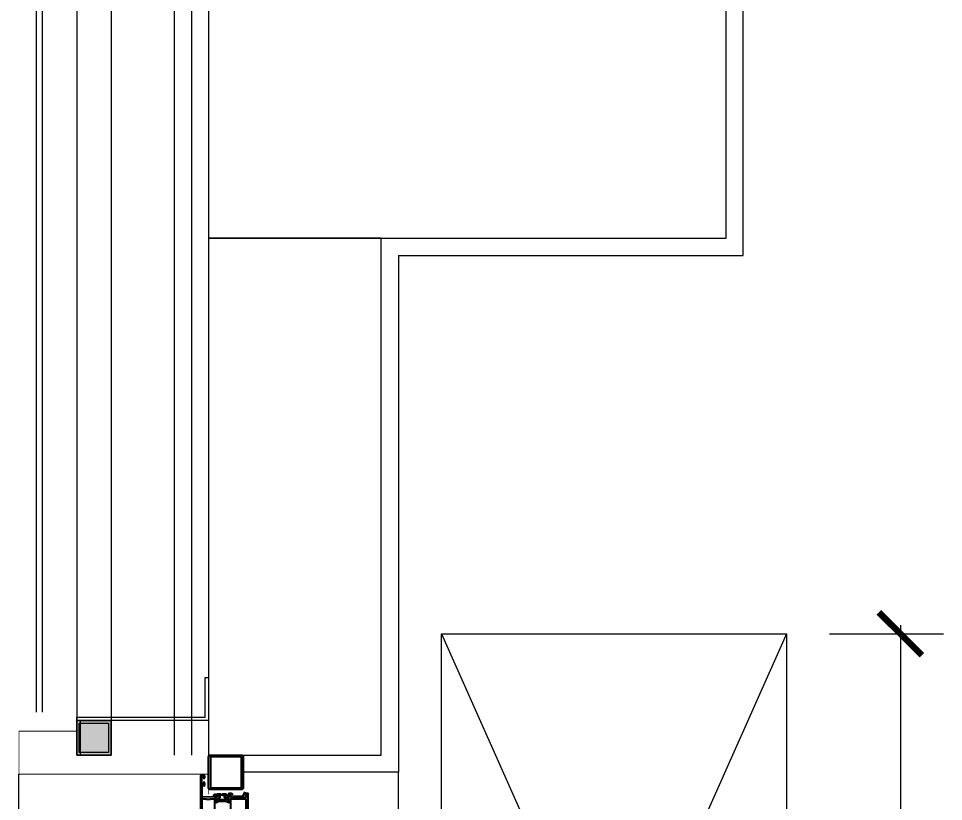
# Model space of a CAD drawing. Extents: x -9058 to 11890, y 0 to 7444.
# Drawn here: x 1743 to 1850.3, y 2850.5 to 2941.4 of the extents above; entities that cross this region are included whole.
import ezdxf

# ---------------------------------------------------------------- set-up
doc = ezdxf.new("R2010")
doc.units = 0
doc.header["$LTSCALE"] = 10
doc.header["$MEASUREMENT"] = 0
doc.layers.get('0').update_dxf_attribs({"color": 9, "lineweight": 9})
for name, color, linetype, lineweight in [('00', 9, 'Continuous', 9), ('01', 9, 'Continuous', 9), ('05', 9, 'Continuous', 9), ('06D', 9, 'Continuous', 9), ('10', 9, 'Continuous', 9), ('14', 9, 'Continuous', 9), ('33', 9, 'BATTING', 9)]:
    doc.layers.add(name, color=color, linetype=linetype, lineweight=lineweight)
doc.styles.add('MuuM_TEXT-STANDART', font='ARIALN.TTF')
doc.linetypes.add('BATTING', pattern='A,0.0001,-0.1,[134,ltypeshp.shx,S=0.1,R=0,X=-0.1,Y=0],-0.2,[134,ltypeshp.shx,S=0.1,R=180,X=0.1,Y=0],-0.1', length=0.4001)
doc.dimstyles.new('MuuM_DIM50', dxfattribs={"dimscale": 5, "dimtxt": 2, "dimasz": 1, "dimexe": 1, "dimexo": 1, "dimgap": 1, "dimtad": 1, "dimdec": 1, "dimrnd": 1, "dimdsep": 46, "dimtxsty": 'MuuM_TEXT-STANDART', "dimblk": 'ARCHTICK', "dimcen": 0, "dimdle": 0.2, "dimclrd": 256, "dimclre": 256, "dimclrt": 256, "dimadec": 0, "dimazin": 0, "dimtfac": 5, "dimtdec": 1, "dimtix": 1, "dimtmove": 2, "dimatfit": 3, "dimldrblk": 'DOT', "dimfxl": 5, "dimfxlon": 1, "dimtolj": 1, "dimlwd": -1, "dimlwe": -1, "dimarcsym": 0})

# ---------------------------------------------------------------- blocks, each defined once
blk = doc.blocks.new('p-s-profil')
at = {"layer": '10'}
blk.add_lwpolyline([(9, 15.3), (4.6, 15.3), (4.6, 0.4), (0, 0.4), (0, 0), (5, 0), (5, 14.9), (9, 14.9), (9, 15.3)], dxfattribs=at)
blk.add_lwpolyline([(9, 15.3), (4.6, 15.3), (4.6, 0.4), (0, 0.4), (0, 0), (5, 0), (5, 14.9), (9, 14.9), (9, 15.3)], dxfattribs=at)
blk = doc.blocks.new('p-kutu_profil_40x40')
h = blk.add_hatch(color=256)
h.dxf.hatch_style = 1
h.paths.add_polyline_path([(0, 0), (4, 0), (4, 4), (0, 4)])
h = blk.add_hatch(color=255)
h.dxf.hatch_style = 1
h.paths.add_polyline_path([(0, 0), (4, 0), (4, 4), (0, 4)])
blk.add_lwpolyline([(0, 0), (4, 0), (4, 4), (0, 4)], close=True)
at = {"layer": '10'}
for points in [[(0, 4), (4, 4), (4, 0), (0, 0)], [(0, 4), (4, 4), (4, 0), (0, 0)], [(0, 0), (4, 0), (4, 4), (0, 4)], [(0.3, 3.7), (3.7, 3.7), (3.7, 0.3), (0.3, 0.3)], [(0.3, 3.7), (3.7, 3.7), (3.7, 0.3), (0.3, 0.3)]]:
    blk.add_lwpolyline(points, close=True, dxfattribs=at)
blk = doc.blocks.new('P-DOG-PORSCHE')
at = {"layer": '06D'}
for points in [[(-117.78, 24), (-2.22, 24)], [(-118, -20), (-2, -20)]]:
    blk.add_lwpolyline(points, dxfattribs=at)
at = {"layer": '06D', "lineweight": 25, "ltscale": 0.5}
blk.add_lwpolyline([(-5.36, -0.02, -0.131652), (-5.37, -0.07), (-5.48, -0.25, 0.131652), (-5.49, -0.27), (-5.49, -0.29, 0.414214), (-5.46, -0.32), (-5.1, -0.32, 0.414214), (-5.07, -0.29), (-5.07, -0.27, 0.131652), (-5.07, -0.25), (-5.18, -0.07, -0.131652), (-5.19, -0.02), (-5.19, 0.83, -0.131652), (-5.18, 0.88), (-5.07, 1.07, 0.131652), (-5.07, 1.08), (-5.07, 1.11, 0.414214), (-5.1, 1.14), (-5.46, 1.14, 0.414214), (-5.49, 1.11), (-5.49, 1.08, 0.131652), (-5.48, 1.07), (-5.37, 0.88, -0.131652), (-5.36, 0.83)], format="xyb", close=True, dxfattribs=at)
at = {"layer": '10', "lineweight": 25, "ltscale": 0.5}
for p, q in [((-4.78, -0.81), (-4.78, -0.99)), ((-4.78, -0.99), (-4.78, -1.95)), ((-4.78, -1.95), (-4.28, -2.22))]:
    blk.add_line(p, q, dxfattribs=at)
at = {"layer": '10', "const_width": 0.1}
blk.add_lwpolyline([(4.78, 17.3), (2.78, 17.3), (2.78, 24), (-2.22, 24), (-2.22, 2), (-4.57, 2)], dxfattribs=at)
at = {"layer": '10', "lineweight": 25, "ltscale": 0.5}
for points in [[(-5.56, 1.14), (-5.09, 1.14, -1.229391), (-5.04, 1.11), (-5.09, 0.93, -0.283637), (-5.11, 0.91, 0.607471), (-5.12, 0.85), (-4.95, 0.68), (-4.93, 0.66, 0.700084), (-4.83, 0.74), (-4.9, 1), (-4.9, 1.3, -0.414214), (-4.87, 1.33), (-4.73, 1.33, -0.414214), (-4.7, 1.3), (-4.7, 1.15, 0.414214), (-4.69, 1.14), (-4.68, 1.14, 0.414214), (-4.58, 1.24), (-4.58, 1.33, 0.414214), (-4.7, 1.45), (-4.82, 1.45, -0.403083), (-4.85, 1.48), (-4.89, 2.67, -0.425337), (-4.79, 2.77), (-4.47, 2.77), (-4.47, 2.76), (-4.32, 2.76), (-4.32, 2.77), (-3.99, 2.77), (-3.99, 2.76), (-3.84, 2.76), (-3.84, 2.77), (-3.58, 2.77), (-3.58, 2.76), (-3.45, 2.76), (-3.45, 2.59, -0.414214), (-3.48, 2.56), (-3.58, 2.56), (-3.58, 2.51, 0.414214), (-3.53, 2.46), (-3.22, 2.46, 0.414214), (-3.15, 2.53), (-3.15, 2.55, 0.414214), (-3.16, 2.56), (-3.26, 2.56, -0.414214), (-3.31, 2.61), (-3.31, 2.73, -0.414214), (-3.26, 2.78), (-2.59, 2.78, -0.414214), (-2.54, 2.73), (-2.54, 2.61, -0.414214), (-2.59, 2.56), (-2.69, 2.56, 0.414214), (-2.7, 2.55), (-2.7, 2.53, 0.414214), (-2.63, 2.46), (-2.41, 2.46, 0.414214), (-2.4, 2.47), (-2.4, 2.95, 0.414214), (-2.41, 2.96), (-10.39, 2.96, 0.414214)], [(-4.48, -0.34, -0.414222), (-4.4, -0.42), (-4.4, -0.59, -0.414214), (-4.55, -0.74), (-4.59, -0.74, -0.414214), (-4.6, -0.73), (-4.6, -0.66, -0.366034), (-4.57, -0.64, 0.365977), (-4.55, -0.61), (-4.55, -0.52, 0.414214), (-4.58, -0.49), (-4.69, -0.49, 0.365977), (-4.72, -0.51, -0.365977), (-4.75, -0.54), (-4.87, -0.54, 0.414214), (-4.9, -0.57), (-4.9, -1.41), (-4.93, -1.44), (-4.9, -1.47), (-4.9, -2.31, 0.414214), (-4.87, -2.34), (-4.75, -2.34, -0.365977), (-4.72, -2.36, 0.365977), (-4.69, -2.39), (-4.58, -2.39, 0.414214), (-4.55, -2.36), (-4.55, -2.27, 0.365977), (-4.57, -2.24, -0.366034), (-4.6, -2.21), (-4.6, -2.15, -0.414214), (-4.59, -2.14), (-4.55, -2.14, -0.414214), (-4.4, -2.29), (-4.4, -2.53, -0.414214), (-4.41, -2.54), (-8.39, -2.54, -0.414214)], [(-5.56, -0.34), (-5.09, -0.34, 1.229391), (-5.04, -0.31), (-5.09, -0.12, 0.283637), (-5.11, -0.1, -0.607471), (-5.12, -0.04), (-4.95, 0.13), (-4.93, 0.15, -0.700084), (-4.83, 0.07), (-4.9, -0.19), (-4.9, -0.31, 0.414214), (-4.87, -0.34), (-4.73, -0.34, 0.414214), (-4.7, -0.31), (-4.7, -0.2, -0.414214), (-4.69, -0.19), (-4.68, -0.19, -0.414214), (-4.58, -0.29), (-4.58, -0.31, 0.414214), (-4.55, -0.34), (-4.48, -0.34)]]:
    blk.add_lwpolyline(points, format="xyb", dxfattribs=at)
for points in [[(-7.71, 1.33), (-7.71, 1.8), (-7.7, 1.8), (-7.7, 2.3), (-7.71, 2.3), (-7.71, 2.77), (-5.09, 2.77), (-5.09, 2.3), (-5.1, 2.3), (-5.1, 1.8), (-5.09, 1.8), (-5.09, 1.33), (-6.32, 1.33), (-6.32, 1.35), (-6.47, 1.35), (-6.47, 1.33)], [(-0.2, -1.8), (-0.2, 1.8), (-3.8, 1.8), (-3.8, -1.8)], [(-7.7, -0.54), (-7.7, -2.34), (-5.1, -2.34), (-5.1, -0.54)]]:
    blk.add_lwpolyline(points, close=True, dxfattribs=at)
for points in [[(0, -1.8, -0.414214), (-0.2, -2), (-3.8, -2, -0.414214), (-4, -1.8), (-4, 1.8, -0.414214), (-3.8, 2), (-0.2, 2, -0.414214), (0, 1.8)], [(-4.5, 0.64, -0.414214), (-4.53, 0.61), (-4.66, 0.61, -0.414214), (-4.69, 0.64), (-4.69, 0.98, -0.414214), (-4.66, 1.01), (-4.53, 1.01, -0.414214), (-4.5, 0.98)], [(-4.5, 0.02, -0.414214), (-4.53, -0.01), (-4.66, -0.01, -0.414214), (-4.69, 0.02), (-4.69, 0.36, -0.414214), (-4.66, 0.39), (-4.53, 0.39, -0.414214), (-4.5, 0.36)]]:
    blk.add_lwpolyline(points, format="xyb", close=True, dxfattribs=at)
at = {"layer": '14'}
blk.add_lwpolyline([(-2, -20), (-2, -2)], dxfattribs=at)
blk = doc.blocks.new('zazazas')
at = {"layer": '05'}
blk.add_lwpolyline([(1478.24, 2878.15), (1518.24, 2878.15), (1518.24, 2788.15), (1478.24, 2788.15)], close=True, dxfattribs=at)
for points in [[(1478.24, 2878.15), (1518.24, 2788.15)], [(1518.24, 2878.15), (1478.24, 2788.15)]]:
    blk.add_lwpolyline(points, dxfattribs=at)
blk = doc.blocks.new('_ArchTick')
at = {"color": 0, "linetype": 'ByBlock', "const_width": 0.15}
blk.add_lwpolyline([(-0.5, -0.5), (0.5, 0.5)], dxfattribs=at)
blk = doc.blocks.new('*D383')
at = {"transparency": 16777216}
for p, q in [((1845.28, 2870.95), (1845.28, 2778.95)), ((1837.06, 2869.95), (1850.28, 2869.95)), ((1837.06, 2779.95), (1850.28, 2779.95))]:
    blk.add_line(p, q, dxfattribs=at)
at = {"transparency": 16777216, "xscale": 5, "yscale": 5, "zscale": 5}
for p, rotation in [((1845.28, 2869.95), 90), ((1845.28, 2779.95), 270)]:
    blk.add_blockref('_ArchTick', p, dxfattribs=dict(at, rotation=rotation))
at = {"transparency": 16777216, "insert": (1835.18, 2824.95), "char_height": 10, "attachment_point": 5, "rotation": 90, "style": 'MuuM_TEXT-STANDART'}
blk.add_mtext('\\A1;90', dxfattribs=at)
blk = doc.blocks.new('_Dot')
at = {"color": 0, "linetype": 'ByBlock', "lineweight": -2}
blk.add_line((-0.5, 0), (-1, 0), dxfattribs=at)
at = {"color": 0, "linetype": 'ByBlock', "const_width": 0.5}
blk.add_lwpolyline([(-0.25, 0, 1), (0.25, 0, 1)], format="xyb", close=True, dxfattribs=at)
blk = doc.blocks.new('DOT')
at = {"color": 0, "linetype": 'ByBlock'}
blk.add_line((-0.5, 0), (-1, 0), dxfattribs=at)
at = {"color": 0, "linetype": 'ByBlock', "const_width": 0.5}
blk.add_lwpolyline([(-0.25, 0, 1), (0.25, 0, 1)], format="xyb", close=True, dxfattribs=at)

msp = doc.modelspace()

# ---------------------------------------------------------------- linework, layer by layer
at = {"layer": '00'}
msp.add_lwpolyline([(1765.06, 2855.87), (1785.06, 2855.87), (1785.06, 2915.87), (1765.06, 2915.87)], close=True, dxfattribs=at)
at = {"layer": '01'}
msp.add_lwpolyline([(1765.06, 2915.87), (1825.06, 2915.87), (1825.06, 2975.87), (1765.06, 2975.87)], close=True, dxfattribs=at)
at = {"layer": '06D'}
for points in [[(1765.06, 3044.09), (1765.06, 2859.1)], [(1749.76, 3035.87), (1749.76, 2855.87)], [(1753.76, 3035.87), (1753.76, 2855.87)], [(1761.06, 3035.87), (1761.06, 2855.87)]]:
    msp.add_lwpolyline(points, dxfattribs=at)
at = {"layer": '10'}
for points in [[(1745.06, 3030.87), (1745.06, 2860.87)], [(1745.76, 3030.87), (1745.76, 2860.87)]]:
    msp.add_lwpolyline(points, dxfattribs=at)
at = {"layer": '14'}
for points in [[(1787.06, 2913.87), (1827.06, 2913.87), (1827.06, 2977.87), (1787.06, 2977.87)], [(1787.06, 2913.87), (1787.06, 2853.87)]]:
    msp.add_lwpolyline(points, dxfattribs=at)
at = {"layer": '33', "ltscale": 0.2, "flags": 128}
msp.add_lwpolyline([(1763.06, 3035.87), (1763.06, 2855.87)], dxfattribs=at)

# ---------------------------------------------------------------- block references
msp.add_blockref('zazazas', (313.82, -8.2))
at = {"xscale": -1, "rotation": 90}
msp.add_blockref('p-s-profil', (1765.06, 2864.87), dxfattribs=at)
at = {"rotation": 90}
for name, p in [('P-DOG-PORSCHE', (1767.06, 2855.87)), ('p-kutu_profil_40x40', (1753.76, 2855.87))]:
    msp.add_blockref(name, p, dxfattribs=at)

# ---------------------------------------------------------------- dimensions: what is measured, and where the dimension line sits
dim = msp.add_linear_dim(base=(1845.28, 2779.95), p1=(1832.06, 2869.95), p2=(1832.06, 2779.95), angle=90, dimstyle='MuuM_DIM50', override={"dimldrblk": 'DOT', "dimfxl": 3})
dim.commit()
dim.dimension.update_dxf_attribs({"geometry": '*D383', "text_midpoint": (1835.18, 2824.95)})

doc.saveas('drawing.dxf')
